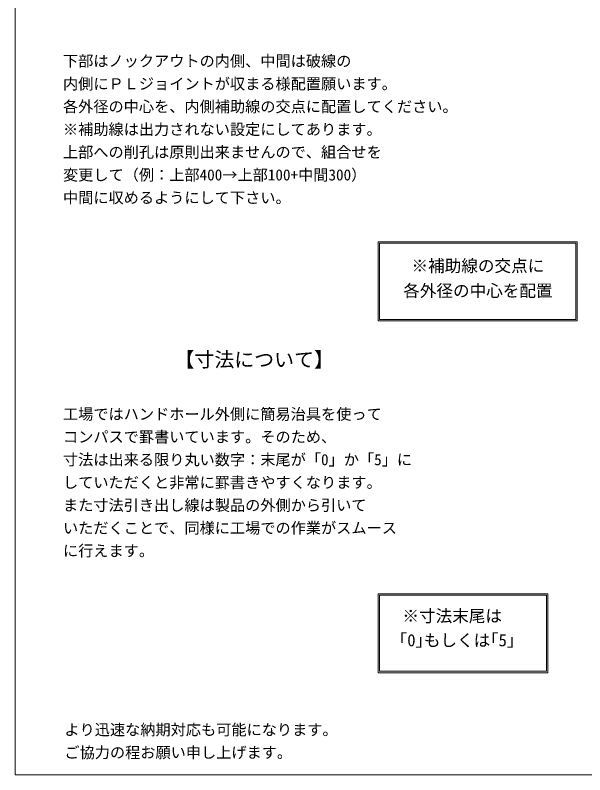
# Model space of a CAD drawing. Units: millimetres, scale not verified. Extents: x -4890 to 18490, y -2347 to 2347.
# Drawn here: x -4890 to -2944, y -1928 to 665 of the extents above; entities that cross this region are included whole.
import ezdxf
from ezdxf.enums import TextEntityAlignment as Align

# ---------------------------------------------------------------- set-up
doc = ezdxf.new("R2010")
doc.units = ezdxf.units.MM
doc.header["$LTSCALE"] = 10
for name, color, linetype, lineweight in [('0-2_waku', 7, 'Continuous', 18), ('0-9_uchigawa', 6, 'Continuous', 18), ('0-E_文字１', 7, 'Continuous', 18)]:
    doc.layers.add(name, color=color, linetype=linetype, lineweight=lineweight)
doc.styles.add('ＭＳ ゴシック', font='')
doc.styles.get('ＭＳ ゴシック').set_extended_font_data('MS Gothic')

msp = doc.modelspace()

# ---------------------------------------------------------------- linework, layer by layer
at = {"layer": '0-2_waku'}
for p, q in [((-4890, 2346.51), (-4890, -1928.49)), ((-4890, -1928.49), (-1830, -1928.49)), ((-4890, -1928.49), (-1830, -1928.49)), ((-4890, -1928.49), (-1830, -1928.49)), ((-4890, -1928.49), (-1830, -1928.49))]:
    msp.add_line(p, q, dxfattribs=at)
at = {"layer": '0-9_uchigawa'}
for p, q in [((-3650.47, -378.97), (-3650.47, -108.97)), ((-3650.47, -108.97), (-2970.47, -108.97)), ((-3645.47, -373.97), (-3645.47, -113.97)), ((-3645.47, -113.97), (-2975.47, -113.97)), ((-2975.47, -373.97), (-2975.47, -113.97)), ((-2970.47, -378.97), (-2970.47, -108.97)), ((-3650.47, -378.97), (-2970.47, -378.97)), ((-3645.47, -373.97), (-2975.47, -373.97)), ((-3650.47, -1310.19), (-3070.47, -1310.19)), ((-3650.47, -1580.19), (-3650.47, -1310.19)), ((-3645.47, -1315.19), (-3075.47, -1315.19)), ((-3645.47, -1575.19), (-3645.47, -1315.19)), ((-3075.47, -1575.19), (-3075.47, -1315.19)), ((-3070.47, -1580.19), (-3070.47, -1310.19)), ((-3650.47, -1580.19), (-3070.47, -1580.19)), ((-3645.47, -1575.19), (-3075.47, -1575.19))]:
    msp.add_line(p, q, dxfattribs=at)

# ---------------------------------------------------------------- texts
at = {"layer": '0-E_文字１', "style": 'ＭＳ ゴシック'}
for s, height, p in [('下部はノックアウトの内側、中間は破線の', 38.01, (-4726.7, 477.99)), ('内側にＰＬジョイントが収まる様配置願います。', 38.01, (-4726.7, 400.23)), ('各外径の中心を、内側補助線の交点に配置してください。', 38.01, (-4726.7, 322.47)), ('※補助線は出力されない設定にしてあります。', 38.01, (-4726.7, 244.71)), ('上部への削孔は原則出来ませんので、組合せを', 38.01, (-4726.7, 166.95)), ('変更して（例：上部400→上部100+中間300）', 38.01, (-4726.7, 89.19)), ('中間に収めるようにして下さい。', 38.01, (-4726.7, 11.43)), (' ※補助線の交点に', 41.57, (-3564.62, -224.02)), ('各外径の中心を配置', 41.57, (-3564.62, -309.07)), ('【寸法について】', 49.88, (-4345.66, -550.81)), ('工場ではハンドホール外側に簡易治具を使って', 38.01, (-4726.7, -727.44)), ('コンパスで罫書いています。そのため、', 38.01, (-4726.7, -805.2)), ('寸法は出来る限り丸い数字：末尾が「0」か「5」に', 38.01, (-4726.7, -882.96)), ('していただくと非常に罫書きやすくなります。', 38.01, (-4726.7, -960.72)), ('また寸法引き出し線は製品の外側から引いて', 38.01, (-4726.7, -1038.48)), ('いただくことで、同様に工場での作業がスムース', 38.01, (-4726.7, -1116.24)), ('に行えます。', 38.01, (-4726.7, -1194)), ('※寸法末尾は', 41.57, (-3567.34, -1419.43)), ('「0｣もしくは｢5｣', 41.57, (-3607.42, -1502.26)), ('より迅速な納期対応も可能になります。\u3000', 38.01, (-4721.85, -1804.9)), ('ご協力の程お願い申し上げます。', 38.01, (-4721.85, -1882.66))]:
    msp.add_text(s, height=height, dxfattribs=at).set_placement(p, align=Align.BOTTOM_LEFT)

doc.saveas('drawing.dxf')
